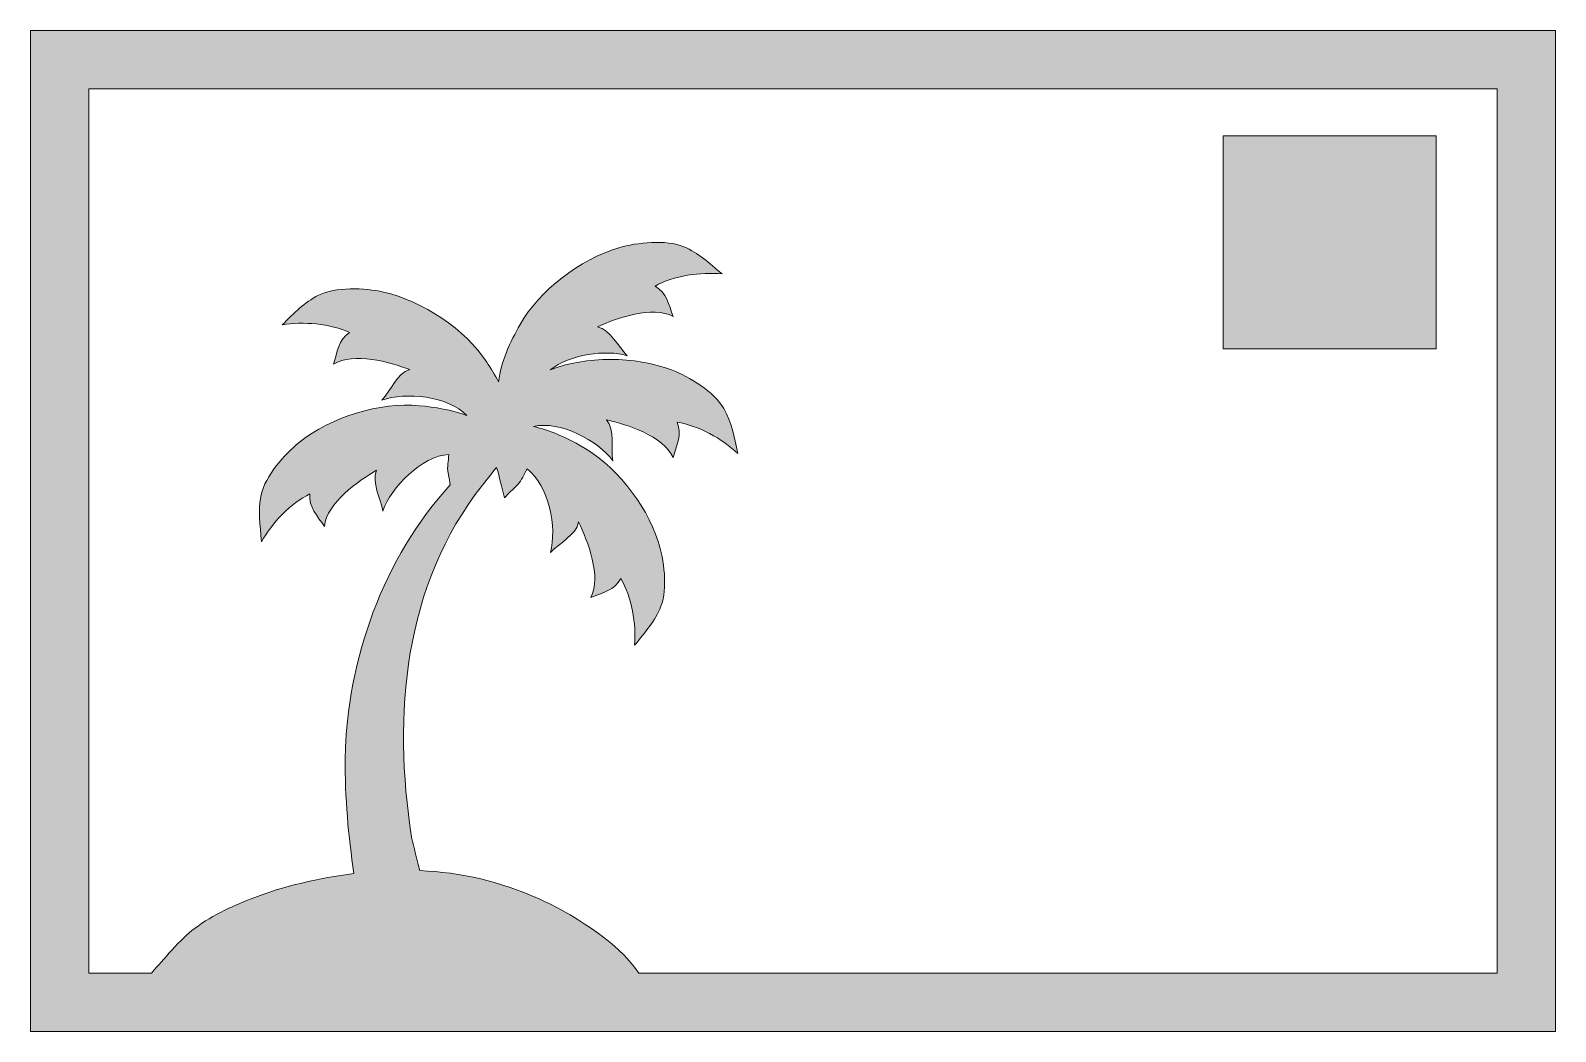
# Model space of a CAD drawing. Header units: inches. Extents: x 0 to 102, y 0 to 67.
import ezdxf

# ---------------------------------------------------------------- set-up
doc = ezdxf.new("R2010")
doc.units = ezdxf.units.IN
doc.header["$MEASUREMENT"] = 0
doc.layers.add('Layer 1', color=7, linetype='Continuous')

msp = doc.modelspace()

# ---------------------------------------------------------------- hatches: boundary and pattern name
at = {"layer": 'Layer 1', "true_color": 0x21bbb5}
h = msp.add_hatch(color=132, dxfattribs=at)
h.dxf.hatch_style = 2
h.paths.add_polyline_path([(0, 66.7), (0, 0), (101.6, 0), (101.6, 1.94), (101.6, 66.7)])
edge = h.paths.add_edge_path()
edge.add_spline(control_points=[(97.72, 3.88), (97.72, 3.88), (40.53, 3.88), (40.53, 3.88), (39.11, 6.07), (35.73, 8.01), (33.88, 8.84), (31.37, 9.98), (28.68, 10.61), (25.94, 10.72), (25.65, 11.81), (25.44, 12.69), (25.39, 12.96), (24.12, 21.06), (24.86, 29.76), (30.11, 36.4), (30.11, 36.41), (30.59, 37.01), (31.05, 37.59), (31.27, 36.93), (31.36, 36.3), (31.58, 35.56), (31.58, 35.56), (31.58, 35.56), (32.44, 36.43), (32.75, 36.74), (32.85, 37.1), (33.08, 37.49), (34.52, 36.41), (35.08, 33.54), (34.65, 31.91), (35.25, 32.57), (36.34, 33.06), (36.52, 33.95), (37.12, 32.65), (38.06, 30.33), (37.33, 28.92), (38.11, 29.23), (38.93, 29.4), (39.33, 30.18), (40.06, 28.98), (40.36, 27.13), (40.25, 25.74), (40.98, 26.65), (41.6, 27.31), (42, 28.34), (42.46, 29.5), (42.21, 31.46), (41.82, 32.66), (40.98, 35.22), (38.84, 37.87), (36.53, 39.1), (35.61, 39.59), (34.58, 40.08), (33.52, 40.31), (35.26, 40.73), (37.8, 39.38), (38.79, 38.03), (38.66, 38.92), (38.96, 40.07), (38.38, 40.76), (39.76, 40.43), (42.16, 39.7), (42.81, 38.24), (43.05, 39.04), (43.43, 39.79), (43.08, 40.59), (44.47, 40.4), (46.1, 39.48), (47.12, 38.52), (46.86, 39.66), (46.73, 40.55), (46.19, 41.51), (45.57, 42.61), (43.89, 43.64), (42.71, 44.08), (40.27, 45.01), (37, 45.02), (34.62, 44.08), (35.93, 45.13), (38.33, 45.45), (39.76, 45.03), (39.11, 45.66), (38.65, 46.75), (37.77, 46.96), (39.08, 47.53), (41.42, 48.4), (42.82, 47.64), (42.53, 48.43), (42.38, 49.25), (41.61, 49.67), (42.83, 50.37), (44.68, 50.62), (46.07, 50.48), (45.18, 51.23), (44.53, 51.86), (43.52, 52.29), (42.36, 52.78), (40.41, 52.58), (39.19, 52.22), (36.61, 51.45), (33.9, 49.38), (32.62, 47.1), (31.97, 45.95), (31.32, 44.64), (31.19, 43.29), (30.94, 43.74), (30.67, 44.18), (30.4, 44.6), (28.97, 46.78), (26.13, 48.67), (23.51, 49.27), (22.27, 49.55), (20.31, 49.63), (19.19, 49.06), (18.2, 48.56), (17.6, 47.89), (16.76, 47.08), (18.13, 47.32), (20, 47.18), (21.26, 46.57), (20.53, 46.1), (20.43, 45.27), (20.19, 44.46), (21.53, 45.31), (23.93, 44.59), (25.27, 44.11), (24.41, 43.85), (24.02, 42.73), (23.41, 42.06), (24.98, 42.64), (27.85, 42.35), (29.07, 41.04), (28.06, 41.43), (26.93, 41.59), (25.89, 41.7), (23.29, 41.96), (20.03, 40.94), (17.92, 39.27), (16.93, 38.48), (15.64, 37), (15.37, 35.77), (15.14, 34.69), (15.29, 33.8), (15.39, 32.63), (16.07, 33.86), (17.35, 35.23), (18.62, 35.82), (18.52, 34.95), (19.11, 34.36), (19.58, 33.66), (19.76, 35.24), (21.83, 36.66), (23.05, 37.4), (22.71, 36.56), (23.34, 35.56), (23.47, 34.67), (24.02, 36.27), (26.07, 38.35), (27.87, 38.45), (27.85, 37.99), (27.74, 37.64), (27.82, 37.21), (27.89, 36.85), (27.94, 36.61), (27.97, 36.43), (27.97, 36.43), (27.96, 36.43), (27.96, 36.42), (23.53, 31.56), (21.06, 24.77), (20.97, 18.21), (20.94, 15.57), (21.18, 13.05), (21.55, 10.52), (19.22, 10.23), (16.9, 9.7), (14.71, 8.85), (13.37, 8.33), (11.88, 7.63), (10.75, 6.72), (9.86, 6.01), (8.51, 4.41), (8.06, 3.88), (8.06, 3.88), (3.88, 3.88), (3.88, 3.88), (3.88, 3.88), (3.88, 62.82), (3.88, 62.82), (3.88, 62.82), (97.72, 62.82), (97.72, 62.82), (97.72, 62.82), (97.72, 3.88), (97.72, 3.88)], knot_values=[0, 0, 0, 0, 1, 1, 1, 2, 2, 2, 3, 3, 3, 4, 4, 4, 5, 5, 5, 6, 6, 6, 7, 7, 7, 8, 8, 8, 9, 9, 9, 10, 10, 10, 11, 11, 11, 12, 12, 12, 13, 13, 13, 14, 14, 14, 15, 15, 15, 16, 16, 16, 17, 17, 17, 18, 18, 18, 19, 19, 19, 20, 20, 20, 21, 21, 21, 22, 22, 22, 23, 23, 23, 24, 24, 24, 25, 25, 25, 26, 26, 26, 27, 27, 27, 28, 28, 28, 29, 29, 29, 30, 30, 30, 31, 31, 31, 32, 32, 32, 33, 33, 33, 34, 34, 34, 35, 35, 35, 36, 36, 36, 37, 37, 37, 38, 38, 38, 39, 39, 39, 40, 40, 40, 41, 41, 41, 42, 42, 42, 43, 43, 43, 44, 44, 44, 45, 45, 45, 46, 46, 46, 47, 47, 47, 48, 48, 48, 49, 49, 49, 50, 50, 50, 51, 51, 51, 52, 52, 52, 53, 53, 53, 54, 54, 54, 55, 55, 55, 56, 56, 56, 57, 57, 57, 58, 58, 58, 59, 59, 59, 60, 60, 60, 61, 61, 61, 62, 62, 62, 63, 63, 63, 64, 64, 64, 65, 65, 65, 65], degree=3, periodic=1)
h = msp.add_hatch(color=132, dxfattribs=at)
h.dxf.hatch_style = 2
h.paths.add_polyline_path([(93.64, 59.67), (79.45, 59.67), (79.45, 45.49), (93.64, 45.49)])

# ---------------------------------------------------------------- linework, layer by layer
at = {"layer": 'Layer 1', "lineweight": 0}
for points in [[(0, 66.7), (0, 0), (101.6, 0), (101.6, 1.94), (101.6, 66.7), (0, 66.7)], [(93.64, 59.67), (79.45, 59.67), (79.45, 45.49), (93.64, 45.49), (93.64, 59.67)]]:
    msp.add_lwpolyline(points, dxfattribs=at)
msp.add_open_spline([(97.72, 3.88), (97.72, 3.88), (40.53, 3.88), (40.53, 3.88), (39.11, 6.07), (35.73, 8.01), (33.88, 8.84), (31.37, 9.98), (28.68, 10.61), (25.94, 10.72), (25.65, 11.81), (25.44, 12.69), (25.39, 12.96), (24.12, 21.06), (24.86, 29.76), (30.11, 36.4), (30.11, 36.41), (30.59, 37.01), (31.05, 37.59), (31.27, 36.93), (31.36, 36.3), (31.58, 35.56), (31.58, 35.56), (31.58, 35.56), (32.44, 36.43), (32.75, 36.74), (32.85, 37.1), (33.08, 37.49), (34.52, 36.41), (35.08, 33.54), (34.65, 31.91), (35.25, 32.57), (36.34, 33.06), (36.52, 33.95), (37.12, 32.65), (38.06, 30.33), (37.33, 28.92), (38.11, 29.23), (38.93, 29.4), (39.33, 30.18), (40.06, 28.98), (40.36, 27.13), (40.25, 25.74), (40.98, 26.65), (41.6, 27.31), (42, 28.34), (42.46, 29.5), (42.21, 31.46), (41.82, 32.66), (40.98, 35.22), (38.84, 37.87), (36.53, 39.1), (35.61, 39.59), (34.58, 40.08), (33.52, 40.31), (35.26, 40.73), (37.8, 39.38), (38.79, 38.03), (38.66, 38.92), (38.96, 40.07), (38.38, 40.76), (39.76, 40.43), (42.16, 39.7), (42.81, 38.24), (43.05, 39.04), (43.43, 39.79), (43.08, 40.59), (44.47, 40.4), (46.1, 39.48), (47.12, 38.52), (46.86, 39.66), (46.73, 40.55), (46.19, 41.51), (45.57, 42.61), (43.89, 43.64), (42.71, 44.08), (40.27, 45.01), (37, 45.02), (34.62, 44.08), (35.93, 45.13), (38.33, 45.45), (39.76, 45.03), (39.11, 45.66), (38.65, 46.75), (37.77, 46.96), (39.08, 47.53), (41.42, 48.4), (42.82, 47.64), (42.53, 48.43), (42.38, 49.25), (41.61, 49.67), (42.83, 50.37), (44.68, 50.62), (46.07, 50.48), (45.18, 51.23), (44.53, 51.86), (43.52, 52.29), (42.36, 52.78), (40.41, 52.58), (39.19, 52.22), (36.61, 51.45), (33.9, 49.38), (32.62, 47.1), (31.97, 45.95), (31.32, 44.64), (31.19, 43.29), (30.94, 43.74), (30.67, 44.18), (30.4, 44.6), (28.97, 46.78), (26.13, 48.67), (23.51, 49.27), (22.27, 49.55), (20.31, 49.63), (19.19, 49.06), (18.2, 48.56), (17.6, 47.89), (16.76, 47.08), (18.13, 47.32), (20, 47.18), (21.26, 46.57), (20.53, 46.1), (20.43, 45.27), (20.19, 44.46), (21.53, 45.31), (23.93, 44.59), (25.27, 44.11), (24.41, 43.85), (24.02, 42.73), (23.41, 42.06), (24.98, 42.64), (27.85, 42.35), (29.07, 41.04), (28.06, 41.43), (26.93, 41.59), (25.89, 41.7), (23.29, 41.96), (20.03, 40.94), (17.92, 39.27), (16.93, 38.48), (15.64, 37), (15.37, 35.77), (15.14, 34.69), (15.29, 33.8), (15.39, 32.63), (16.07, 33.86), (17.35, 35.23), (18.62, 35.82), (18.52, 34.95), (19.11, 34.36), (19.58, 33.66), (19.76, 35.24), (21.83, 36.66), (23.05, 37.4), (22.71, 36.56), (23.34, 35.56), (23.47, 34.67), (24.02, 36.27), (26.07, 38.35), (27.87, 38.45), (27.85, 37.99), (27.74, 37.64), (27.82, 37.21), (27.89, 36.85), (27.94, 36.61), (27.97, 36.43), (27.97, 36.43), (27.96, 36.43), (27.96, 36.42), (23.53, 31.56), (21.06, 24.77), (20.97, 18.21), (20.94, 15.57), (21.18, 13.05), (21.55, 10.52), (19.22, 10.23), (16.9, 9.7), (14.71, 8.85), (13.37, 8.33), (11.88, 7.63), (10.75, 6.72), (9.86, 6.01), (8.51, 4.41), (8.06, 3.88), (8.06, 3.88), (3.88, 3.88), (3.88, 3.88), (3.88, 3.88), (3.88, 62.82), (3.88, 62.82), (3.88, 62.82), (97.72, 62.82), (97.72, 62.82), (97.72, 62.82), (97.72, 3.88), (97.72, 3.88)], degree=3, knots=[0, 0, 0, 0, 1, 1, 1, 2, 2, 2, 3, 3, 3, 4, 4, 4, 5, 5, 5, 6, 6, 6, 7, 7, 7, 8, 8, 8, 9, 9, 9, 10, 10, 10, 11, 11, 11, 12, 12, 12, 13, 13, 13, 14, 14, 14, 15, 15, 15, 16, 16, 16, 17, 17, 17, 18, 18, 18, 19, 19, 19, 20, 20, 20, 21, 21, 21, 22, 22, 22, 23, 23, 23, 24, 24, 24, 25, 25, 25, 26, 26, 26, 27, 27, 27, 28, 28, 28, 29, 29, 29, 30, 30, 30, 31, 31, 31, 32, 32, 32, 33, 33, 33, 34, 34, 34, 35, 35, 35, 36, 36, 36, 37, 37, 37, 38, 38, 38, 39, 39, 39, 40, 40, 40, 41, 41, 41, 42, 42, 42, 43, 43, 43, 44, 44, 44, 45, 45, 45, 46, 46, 46, 47, 47, 47, 48, 48, 48, 49, 49, 49, 50, 50, 50, 51, 51, 51, 52, 52, 52, 53, 53, 53, 54, 54, 54, 55, 55, 55, 56, 56, 56, 57, 57, 57, 58, 58, 58, 59, 59, 59, 60, 60, 60, 61, 61, 61, 62, 62, 62, 63, 63, 63, 64, 64, 64, 65, 65, 65, 65], dxfattribs=at)

doc.saveas('drawing.dxf')
